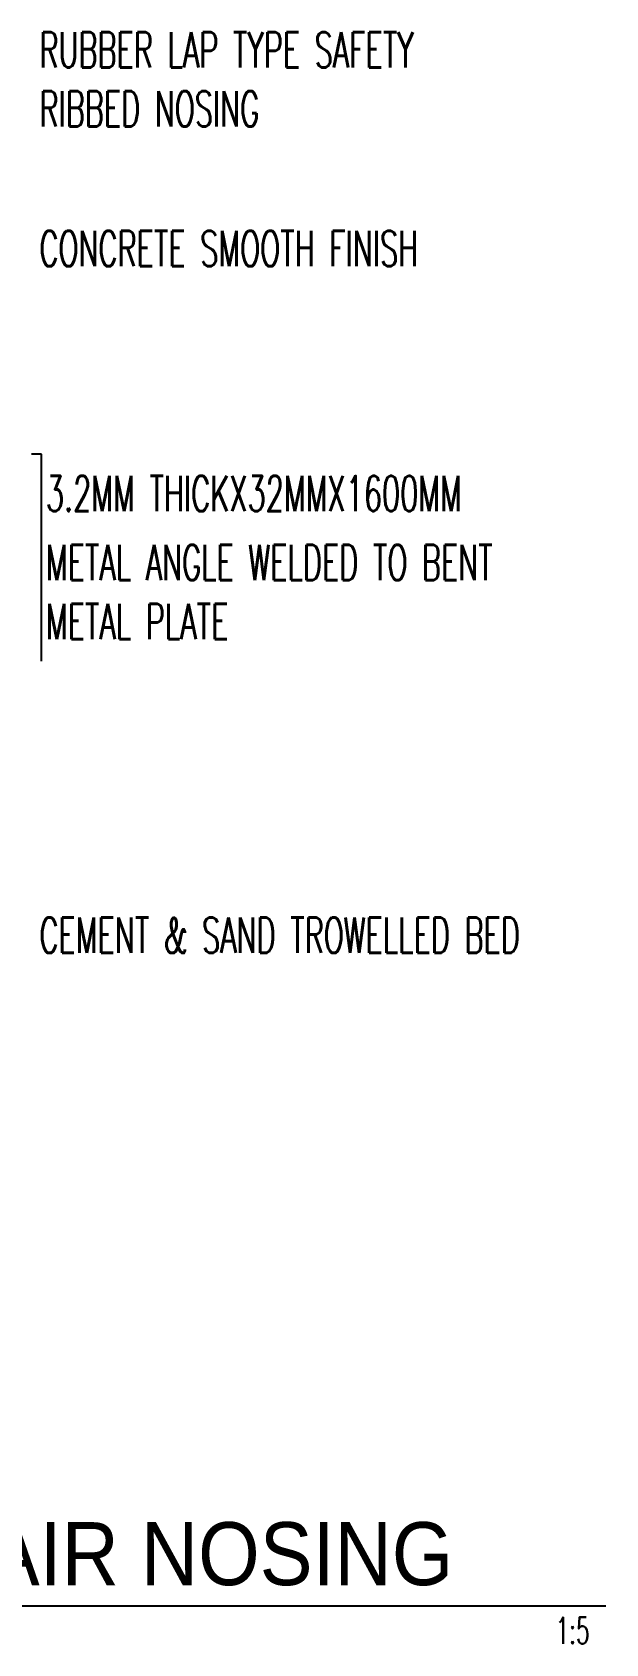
# Model space of a CAD drawing. Extents: x 417906 to 836305, y 43280 to 86914.
# Drawn here: x 418131.93 to 418134.21, y 43437.78 to 43444.17 of the extents above; entities that cross this region are included whole.
import ezdxf
from ezdxf.enums import TextEntityAlignment as Align

# ---------------------------------------------------------------- set-up
doc = ezdxf.new("R2010")
doc.units = 0
doc.header["$MEASUREMENT"] = 0
for name, color, linetype in [('Axisname', 6, 'CONTINUOUS'), ('DIM', 4, 'CONTINUOUS'), ('ST-NO', 7, 'CONTINUOUS'), ('TXT', 2, 'CONTINUOUS'), ('TXT1', 2, 'CONTINUOUS')]:
    doc.layers.add(name, color=color, linetype=linetype)
doc.styles.add('ROMANS', font='ROMANS.shx', dxfattribs={"width": 0.6})
doc.styles.add('TTXT', font='swisse.ttf', dxfattribs={"width": 0.6})

msp = doc.modelspace()

# ---------------------------------------------------------------- linework, layer by layer
at = {"layer": 'Axisname'}
msp.add_line((418128.1989, 43437.9259), (418134.2073, 43437.9259), dxfattribs=at)
at = {"layer": 'DIM'}
for p, q in [((418131.969, 43442.4951), (418131.9293, 43442.4951)), ((418131.969, 43441.6743), (418131.969, 43442.4951))]:
    msp.add_line(p, q, dxfattribs=at)

# ---------------------------------------------------------------- texts
at = {"layer": 'ST-NO', "color": 2, "style": 'ROMANS', "width": 0.6}
msp.add_text('1:5', height=0.105, dxfattribs=at).set_placement((418134.0757, 43437.8277), align=Align.MIDDLE)
at = {"layer": 'TXT', "style": 'ROMANS', "width": 0.6}
for s, p in [('RUBBER LAP TYPE SAFETY', (418131.9608, 43444.0294)), ('RIBBED NOSING', (418131.9608, 43443.7956)), ('CONCRETE SMOOTH FINISH', (418131.9608, 43443.2411)), ('3.2MM THICKX32MMX1600MM', (418131.9864, 43442.2687)), ('METAL ANGLE WELDED TO BENT ', (418131.9864, 43441.9954)), ('METAL PLATE', (418131.9864, 43441.7611)), ('CEMENT & SAND TROWELLED BED', (418131.9608, 43440.5163))]:
    msp.add_text(s, height=0.140129, dxfattribs=at).set_placement(p)
at = {"layer": 'TXT1', "color": 6, "style": 'TTXT', "width": 0.9}
msp.add_text('TYPICAL DETAIL OF STAIR NOSING', height=0.25, dxfattribs=at).set_placement((418128.2416, 43438.0077))

doc.saveas('drawing.dxf')
